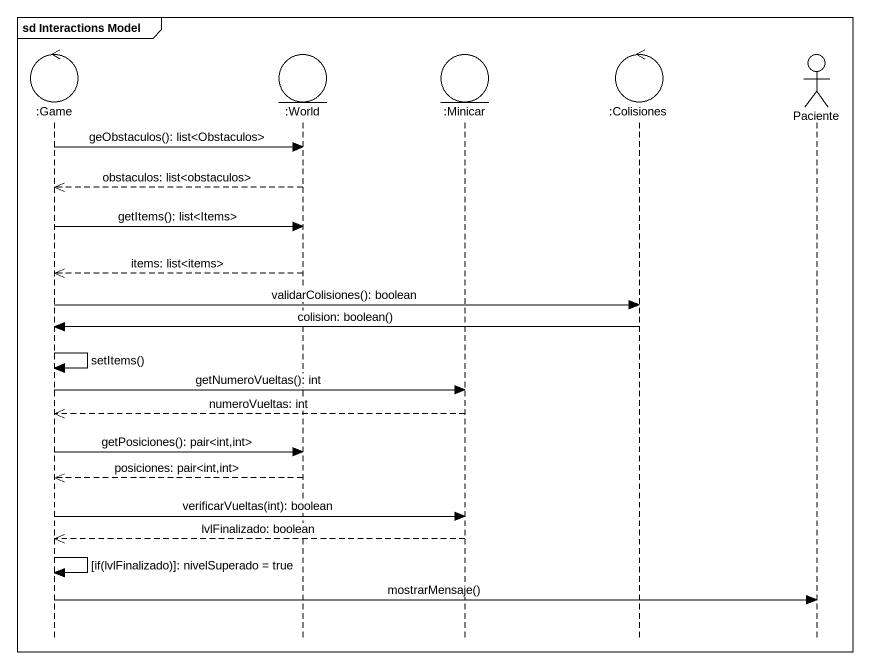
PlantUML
@startuml
mainframe sd Interactions Model
hide footbox
control ":Game" as Game
entity ":World" as World
entity ":Minicar" as Minicar
control ":Colisiones" as Colisiones
actor Paciente

Game -> World : geObstaculos(): list<Obstaculos>
World -->> Game : obstaculos: list<obstaculos>
Game -> World : getItems(): list<Items>
World -->> Game : items: list<items>
Game -> Colisiones : validarColisiones(): boolean
Colisiones -> Game : colision: boolean()
Game -> Game : setItems()
Game -> Minicar : getNumeroVueltas(): int
Minicar -->> Game : numeroVueltas: int
Game -> World : getPosiciones(): pair<int,int>
World -->> Game : posiciones: pair<int,int>
Game -> Minicar : verificarVueltas(int): boolean
Minicar -->> Game : lvlFinalizado: boolean
Game -> Game : [if(lvlFinalizado)]: nivelSuperado = true
Game -> Paciente : mostrarMensaje()
@enduml
